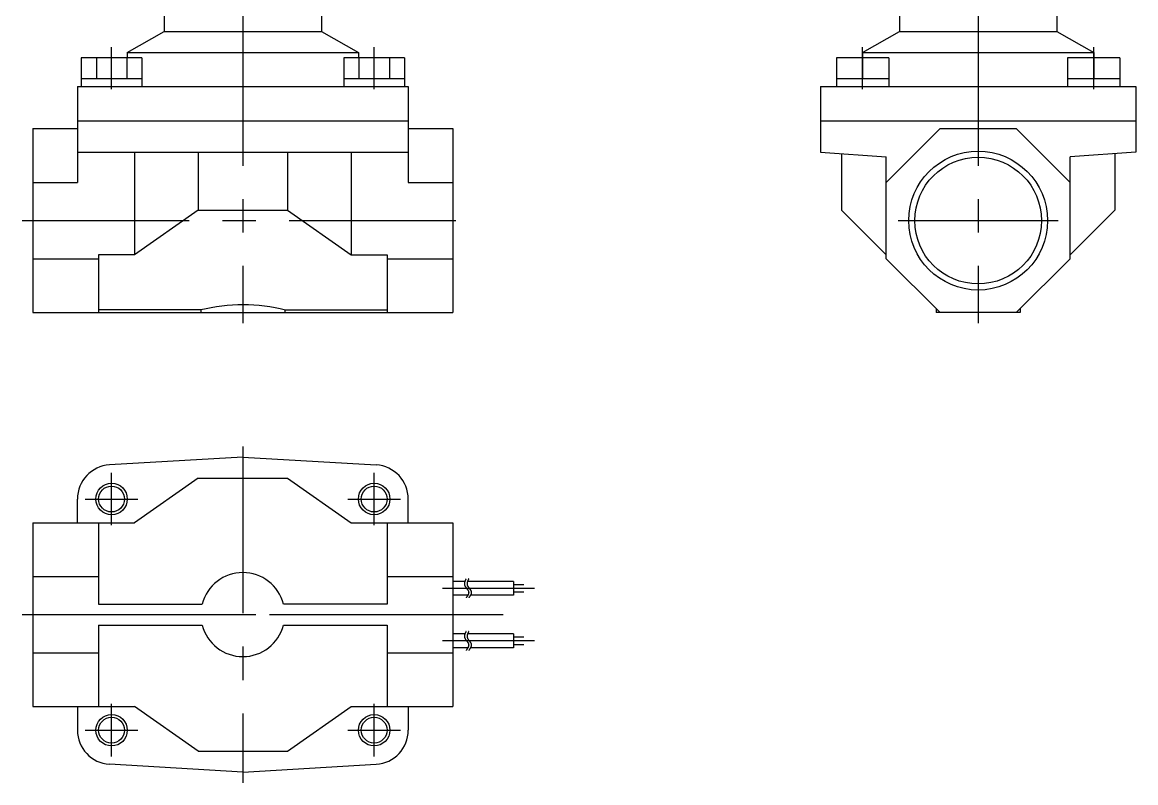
# Model space of a CAD drawing. Extents: x -310 to 30, y -114 to 187.
# Drawn here: x -182 to 30, y -107 to 37.8 of the extents above; entities that cross this region are included whole.
import ezdxf

# ---------------------------------------------------------------- set-up
doc = ezdxf.new("R2010")
doc.units = 0
doc.linetypes.add('CENTER', pattern=[50.8, 31.75, -6.35, 6.35, -6.35])
doc.layers.get('0').update_dxf_attribs({"linetype": 'CONTINUOUS'})
doc.layers.add('CENTER', color=1, linetype='CONTINUOUS')

msp = doc.modelspace()

# ---------------------------------------------------------------- linework, layer by layer
at = {"color": 7, "linetype": 'CONTINUOUS'}
for p, q in [((-155, 46.5), (-155, 36)), ((-125, 46.5), (-125, 36)), ((-15, 46.5), (-15, 36)), ((15, 46.5), (15, 36)), ((-162, 32), (-155, 36)), ((-155, 36), (-125, 36)), ((-125, 36), (-118, 32)), ((-22, 32), (-15, 36)), ((-15, 36), (15, 36)), ((15, 36), (22, 32)), ((-162, 32), (-118, 32)), ((-162, 32), (-162, 31)), ((-118, 32), (-118, 31)), ((-22, 32), (22, 32)), ((-22, 32), (-22, 31)), ((22, 32), (22, 31)), ((-159.23, 31), (-170.77, 31)), ((-170.77, 31), (-170.77, 25.5)), ((-167.89, 31), (-167.89, 27)), ((-162.11, 31), (-162.11, 27)), ((-159.23, 31), (-159.23, 25.5)), ((-109.23, 31), (-120.77, 31)), ((-120.77, 31), (-120.77, 25.5)), ((-117.89, 31), (-117.89, 27)), ((-112.11, 31), (-112.11, 27)), ((-109.23, 31), (-109.23, 25.5)), ((-17, 31), (-27, 31)), ((-27, 31), (-27, 25.5)), ((-22, 31), (-22, 27)), ((-17, 31), (-17, 25.5)), ((27, 31), (17, 31)), ((17, 31), (17, 25.5)), ((22, 31), (22, 27)), ((27, 31), (27, 25.5)), ((-171.5, 25.5), (-108.5, 25.5)), ((-171.5, 25.5), (-171.5, 7.25)), ((-159.23, 27), (-170.77, 27)), ((-109.23, 27), (-120.77, 27)), ((-108.5, 25.5), (-108.5, 7.25)), ((-30, 25.5), (30, 25.5)), ((-30, 25.5), (-30, 13)), ((-17, 27), (-27, 27)), ((27, 27), (17, 27)), ((30, 25.5), (30, 13)), ((-180, 17.5), (-180, -17.5)), ((-180, 17.5), (-171.5, 17.5)), ((-171.5, 19), (-108.5, 19)), ((-108.5, 17.5), (-100, 17.5)), ((-100, 17.5), (-100, -17.5)), ((-30, 19), (30, 19)), ((-17.5, 7.25), (-7.25, 17.5)), ((-7.25, 17.5), (7.25, 17.5)), ((7.25, 17.5), (17.5, 7.25)), ((-171.5, 13), (-108.5, 13)), ((-160.64, 13), (-160.64, -6.54)), ((-148.5, 13), (-148.5, 1.96)), ((-131.5, 13), (-131.5, 1.96)), ((-119.36, 13), (-119.36, -6.54)), ((-30, 13), (-17.5, 12.13)), ((-26, 12.72), (-26, 1.96)), ((30, 13), (17.5, 12.13)), ((26, 12.72), (26, 1.96)), ((-17.5, -7.25), (-17.5, 12.13)), ((17.5, -7.25), (17.5, 12.13)), ((-180, 7.25), (-171.5, 7.25)), ((-108.5, 7.25), (-100, 7.25)), ((-148.5, 1.96), (-160.64, -6.54)), ((-148.5, 1.96), (-131.5, 1.96)), ((-131.5, 1.96), (-119.36, -6.54)), ((-17.5, -6.54), (-26, 1.96)), ((17.5, -6.54), (26, 1.96)), ((-180, -7.25), (-167.5, -7.25)), ((-160.64, -6.54), (-167.5, -6.54)), ((-167.5, -6.54), (-167.5, -17.5)), ((-119.36, -6.54), (-112.5, -6.54)), ((-112.5, -6.54), (-112.5, -17.5)), ((-112.5, -7.25), (-100, -7.25)), ((-7.25, -17.5), (-17.5, -7.25)), ((17.5, -7.25), (7.25, -17.5)), ((-8, -16.75), (-8, -17.5)), ((8, -16.75), (8, -17.5)), ((-180, -17.5), (-100, -17.5)), ((-148, -17), (-167.5, -17)), ((-148, -17), (-148, -17.5)), ((-132, -17), (-112.5, -17)), ((-132, -17), (-132, -17.5)), ((8, -17.5), (-8, -17.5)), ((-140, -45), (-165.39, -46.51)), ((-140, -45), (-114.61, -46.51)), ((-148.5, -49), (-160.64, -57.5)), ((-148.5, -49), (-131.5, -49)), ((-131.5, -49), (-119.36, -57.5)), ((-171.5, -57.5), (-171.5, -53)), ((-108.5, -57.5), (-108.5, -53)), ((-180, -57.5), (-160.64, -57.5)), ((-180, -57.5), (-180, -92.5)), ((-167.5, -57.5), (-167.5, -73)), ((-119.36, -57.5), (-100, -57.5)), ((-112.5, -57.5), (-112.5, -73)), ((-100, -57.5), (-100, -92.5)), ((-180, -67.75), (-167.5, -67.75)), ((-112.5, -67.75), (-100, -67.75)), ((-97.73, -68.69), (-100, -68.69)), ((-88.5, -68.69), (-97.23, -68.69)), ((-88.5, -68.69), (-88.5, -71.31)), ((-88.5, -69.25), (-86.5, -69.25)), ((-97.17, -71.31), (-100, -71.31)), ((-88.5, -71.31), (-96.67, -71.31)), ((-86.5, -70.75), (-88.5, -70.75)), ((-167.5, -73), (-147.75, -73)), ((-112.5, -73), (-132.25, -73)), ((-167.5, -77), (-147.75, -77)), ((-167.5, -77), (-167.5, -92.5)), ((-132.25, -77), (-112.5, -77)), ((-112.5, -77), (-112.5, -92.5)), ((-97.73, -78.69), (-100, -78.69)), ((-88.5, -78.69), (-97.23, -78.69)), ((-88.5, -78.69), (-88.5, -81.31)), ((-88.5, -79.25), (-86.5, -79.25)), ((-180, -82.25), (-167.5, -82.25)), ((-112.5, -82.25), (-100, -82.25)), ((-97.17, -81.31), (-100, -81.31)), ((-88.5, -81.31), (-96.67, -81.31)), ((-86.5, -80.75), (-88.5, -80.75)), ((-180, -92.5), (-160.64, -92.5)), ((-171.5, -92.5), (-171.5, -97)), ((-148.5, -101), (-160.64, -92.5)), ((-131.5, -101), (-119.36, -92.5)), ((-119.36, -92.5), (-100, -92.5)), ((-108.5, -92.5), (-108.5, -97)), ((-148.5, -101), (-131.5, -101)), ((-140, -105), (-165.39, -103.49)), ((-140, -105), (-114.61, -103.49))]:
    msp.add_line(p, q, dxfattribs=at)
at = {"color": 3}
for points in [[(-97.5, -68.19, 0), (-97.51, -68.21, 0), (-97.52, -68.23, 0), (-97.53, -68.25, 0), (-97.54, -68.27, 0), (-97.55, -68.29, 0), (-97.56, -68.31, 0), (-97.57, -68.33, 0), (-97.58, -68.35, 0), (-97.59, -68.37, 0), (-97.6, -68.39, 0), (-97.61, -68.41, 0), (-97.62, -68.43, 0), (-97.63, -68.45, 0), (-97.64, -68.47, 0), (-97.65, -68.49, 0), (-97.66, -68.52, 0), (-97.67, -68.54, 0), (-97.68, -68.56, 0), (-97.68, -68.58, 0), (-97.69, -68.6, 0), (-97.7, -68.62, 0), (-97.71, -68.64, 0), (-97.72, -68.66, 0), (-97.72, -68.68, 0), (-97.73, -68.7, 0), (-97.74, -68.72, 0), (-97.75, -68.74, 0), (-97.75, -68.76, 0), (-97.76, -68.78, 0), (-97.77, -68.8, 0), (-97.77, -68.82, 0), (-97.78, -68.84, 0), (-97.78, -68.86, 0), (-97.79, -68.88, 0), (-97.79, -68.9, 0), (-97.8, -68.92, 0), (-97.8, -68.94, 0), (-97.8, -68.96, 0), (-97.81, -68.98, 0), (-97.81, -69, 0), (-97.81, -69.02, 0), (-97.82, -69.04, 0), (-97.82, -69.06, 0), (-97.82, -69.08, 0), (-97.82, -69.1, 0), (-97.82, -69.12, 0), (-97.82, -69.14, 0), (-97.82, -69.16, 0), (-97.82, -69.18, 0), (-97.82, -69.2, 0), (-97.82, -69.22, 0), (-97.81, -69.24, 0), (-97.81, -69.26, 0), (-97.81, -69.27, 0), (-97.81, -69.29, 0), (-97.8, -69.31, 0), (-97.8, -69.33, 0), (-97.79, -69.35, 0), (-97.79, -69.37, 0), (-97.78, -69.39, 0), (-97.77, -69.41, 0), (-97.77, -69.43, 0), (-97.76, -69.44, 0), (-97.75, -69.46, 0), (-97.74, -69.48, 0), (-97.73, -69.5, 0), (-97.72, -69.52, 0), (-97.72, -69.54, 0), (-97.71, -69.56, 0), (-97.7, -69.57, 0), (-97.69, -69.59, 0), (-97.67, -69.61, 0), (-97.66, -69.63, 0), (-97.65, -69.65, 0), (-97.64, -69.67, 0), (-97.63, -69.68, 0), (-97.62, -69.7, 0), (-97.6, -69.72, 0), (-97.59, -69.74, 0), (-97.58, -69.76, 0), (-97.57, -69.77, 0), (-97.55, -69.79, 0), (-97.54, -69.81, 0), (-97.53, -69.83, 0), (-97.51, -69.85, 0), (-97.5, -69.86, 0), (-97.49, -69.88, 0), (-97.47, -69.9, 0), (-97.46, -69.92, 0), (-97.45, -69.93, 0), (-97.43, -69.95, 0), (-97.42, -69.97, 0), (-97.4, -69.99, 0), (-97.39, -70.01, 0), (-97.38, -70.02, 0), (-97.36, -70.04, 0), (-97.35, -70.06, 0), (-97.33, -70.08, 0), (-97.32, -70.09, 0), (-97.31, -70.11, 0), (-97.29, -70.13, 0), (-97.28, -70.15, 0), (-97.27, -70.16, 0), (-97.25, -70.18, 0), (-97.24, -70.2, 0), (-97.23, -70.22, 0), (-97.22, -70.24, 0), (-97.2, -70.25, 0), (-97.19, -70.27, 0), (-97.18, -70.29, 0), (-97.17, -70.31, 0), (-97.16, -70.32, 0), (-97.15, -70.34, 0), (-97.14, -70.36, 0), (-97.13, -70.38, 0), (-97.12, -70.4, 0), (-97.11, -70.41, 0), (-97.1, -70.43, 0), (-97.09, -70.45, 0), (-97.08, -70.47, 0), (-97.07, -70.49, 0), (-97.06, -70.5, 0), (-97.06, -70.52, 0), (-97.05, -70.54, 0), (-97.04, -70.56, 0), (-97.04, -70.58, 0), (-97.03, -70.59, 0), (-97.03, -70.61, 0), (-97.02, -70.63, 0), (-97.02, -70.65, 0), (-97.01, -70.67, 0), (-97.01, -70.69, 0), (-97.01, -70.7, 0), (-97.01, -70.72, 0), (-97, -70.74, 0), (-97, -70.76, 0), (-97, -70.78, 0), (-97, -70.8, 0), (-97, -70.81, 0), (-97.01, -70.83, 0), (-97.01, -70.85, 0), (-97.01, -70.87, 0), (-97.01, -70.89, 0), (-97.02, -70.91, 0), (-97.02, -70.93, 0), (-97.02, -70.95, 0), (-97.03, -70.96, 0), (-97.03, -70.98, 0), (-97.04, -71, 0), (-97.04, -71.02, 0), (-97.05, -71.04, 0), (-97.06, -71.06, 0), (-97.06, -71.08, 0), (-97.07, -71.1, 0), (-97.08, -71.12, 0), (-97.08, -71.14, 0), (-97.09, -71.15, 0), (-97.1, -71.17, 0), (-97.11, -71.19, 0), (-97.12, -71.21, 0), (-97.13, -71.23, 0), (-97.14, -71.25, 0), (-97.15, -71.27, 0), (-97.16, -71.29, 0), (-97.17, -71.31, 0), (-97.18, -71.33, 0), (-97.19, -71.35, 0), (-97.2, -71.37, 0), (-97.21, -71.39, 0), (-97.22, -71.41, 0), (-97.24, -71.42, 0), (-97.25, -71.44, 0), (-97.26, -71.46, 0), (-97.27, -71.48, 0), (-97.29, -71.5, 0), (-97.3, -71.52, 0), (-97.31, -71.54, 0), (-97.32, -71.56, 0), (-97.34, -71.58, 0), (-97.35, -71.6, 0), (-97.36, -71.62, 0), (-97.38, -71.64, 0), (-97.39, -71.66, 0), (-97.4, -71.68, 0), (-97.42, -71.7, 0), (-97.43, -71.72, 0), (-97.44, -71.74, 0), (-97.46, -71.76, 0), (-97.47, -71.78, 0), (-97.49, -71.8, 0), (-97.5, -71.81, 0)], [(-97, -68.19, 0), (-97.01, -68.21, 0), (-97.02, -68.23, 0), (-97.03, -68.25, 0), (-97.04, -68.27, 0), (-97.05, -68.29, 0), (-97.06, -68.31, 0), (-97.07, -68.33, 0), (-97.08, -68.35, 0), (-97.09, -68.37, 0), (-97.1, -68.39, 0), (-97.11, -68.41, 0), (-97.12, -68.43, 0), (-97.13, -68.45, 0), (-97.14, -68.47, 0), (-97.15, -68.49, 0), (-97.16, -68.52, 0), (-97.17, -68.54, 0), (-97.18, -68.56, 0), (-97.18, -68.58, 0), (-97.19, -68.6, 0), (-97.2, -68.62, 0), (-97.21, -68.64, 0), (-97.22, -68.66, 0), (-97.22, -68.68, 0), (-97.23, -68.7, 0), (-97.24, -68.72, 0), (-97.25, -68.74, 0), (-97.25, -68.76, 0), (-97.26, -68.78, 0), (-97.27, -68.8, 0), (-97.27, -68.82, 0), (-97.28, -68.84, 0), (-97.28, -68.86, 0), (-97.29, -68.88, 0), (-97.29, -68.9, 0), (-97.3, -68.92, 0), (-97.3, -68.94, 0), (-97.3, -68.96, 0), (-97.31, -68.98, 0), (-97.31, -69, 0), (-97.31, -69.02, 0), (-97.32, -69.04, 0), (-97.32, -69.06, 0), (-97.32, -69.08, 0), (-97.32, -69.1, 0), (-97.32, -69.12, 0), (-97.32, -69.14, 0), (-97.32, -69.16, 0), (-97.32, -69.18, 0), (-97.32, -69.2, 0), (-97.32, -69.22, 0), (-97.31, -69.24, 0), (-97.31, -69.26, 0), (-97.31, -69.27, 0), (-97.31, -69.29, 0), (-97.3, -69.31, 0), (-97.3, -69.33, 0), (-97.29, -69.35, 0), (-97.29, -69.37, 0), (-97.28, -69.39, 0), (-97.27, -69.41, 0), (-97.27, -69.43, 0), (-97.26, -69.44, 0), (-97.25, -69.46, 0), (-97.24, -69.48, 0), (-97.23, -69.5, 0), (-97.22, -69.52, 0), (-97.22, -69.54, 0), (-97.21, -69.56, 0), (-97.2, -69.57, 0), (-97.19, -69.59, 0), (-97.17, -69.61, 0), (-97.16, -69.63, 0), (-97.15, -69.65, 0), (-97.14, -69.67, 0), (-97.13, -69.68, 0), (-97.12, -69.7, 0), (-97.1, -69.72, 0), (-97.09, -69.74, 0), (-97.08, -69.76, 0), (-97.07, -69.77, 0), (-97.05, -69.79, 0), (-97.04, -69.81, 0), (-97.03, -69.83, 0), (-97.01, -69.85, 0), (-97, -69.86, 0), (-96.99, -69.88, 0), (-96.97, -69.9, 0), (-96.96, -69.92, 0), (-96.95, -69.93, 0), (-96.93, -69.95, 0), (-96.92, -69.97, 0), (-96.9, -69.99, 0), (-96.89, -70.01, 0), (-96.88, -70.02, 0), (-96.86, -70.04, 0), (-96.85, -70.06, 0), (-96.83, -70.08, 0), (-96.82, -70.09, 0), (-96.81, -70.11, 0), (-96.79, -70.13, 0), (-96.78, -70.15, 0), (-96.77, -70.16, 0), (-96.75, -70.18, 0), (-96.74, -70.2, 0), (-96.73, -70.22, 0), (-96.72, -70.24, 0), (-96.7, -70.25, 0), (-96.69, -70.27, 0), (-96.68, -70.29, 0), (-96.67, -70.31, 0), (-96.66, -70.32, 0), (-96.65, -70.34, 0), (-96.64, -70.36, 0), (-96.63, -70.38, 0), (-96.62, -70.4, 0), (-96.61, -70.41, 0), (-96.6, -70.43, 0), (-96.59, -70.45, 0), (-96.58, -70.47, 0), (-96.57, -70.49, 0), (-96.56, -70.5, 0), (-96.56, -70.52, 0), (-96.55, -70.54, 0), (-96.54, -70.56, 0), (-96.54, -70.58, 0), (-96.53, -70.59, 0), (-96.53, -70.61, 0), (-96.52, -70.63, 0), (-96.52, -70.65, 0), (-96.51, -70.67, 0), (-96.51, -70.69, 0), (-96.51, -70.7, 0), (-96.51, -70.72, 0), (-96.5, -70.74, 0), (-96.5, -70.76, 0), (-96.5, -70.78, 0), (-96.5, -70.8, 0), (-96.5, -70.81, 0), (-96.51, -70.83, 0), (-96.51, -70.85, 0), (-96.51, -70.87, 0), (-96.51, -70.89, 0), (-96.52, -70.91, 0), (-96.52, -70.93, 0), (-96.52, -70.95, 0), (-96.53, -70.96, 0), (-96.53, -70.98, 0), (-96.54, -71, 0), (-96.54, -71.02, 0), (-96.55, -71.04, 0), (-96.56, -71.06, 0), (-96.56, -71.08, 0), (-96.57, -71.1, 0), (-96.58, -71.12, 0), (-96.58, -71.14, 0), (-96.59, -71.15, 0), (-96.6, -71.17, 0), (-96.61, -71.19, 0), (-96.62, -71.21, 0), (-96.63, -71.23, 0), (-96.64, -71.25, 0), (-96.65, -71.27, 0), (-96.66, -71.29, 0), (-96.67, -71.31, 0), (-96.68, -71.33, 0), (-96.69, -71.35, 0), (-96.7, -71.37, 0), (-96.71, -71.39, 0), (-96.72, -71.41, 0), (-96.74, -71.42, 0), (-96.75, -71.44, 0), (-96.76, -71.46, 0), (-96.77, -71.48, 0), (-96.79, -71.5, 0), (-96.8, -71.52, 0), (-96.81, -71.54, 0), (-96.82, -71.56, 0), (-96.84, -71.58, 0), (-96.85, -71.6, 0), (-96.86, -71.62, 0), (-96.88, -71.64, 0), (-96.89, -71.66, 0), (-96.9, -71.68, 0), (-96.92, -71.7, 0), (-96.93, -71.72, 0), (-96.94, -71.74, 0), (-96.96, -71.76, 0), (-96.97, -71.78, 0), (-96.99, -71.8, 0), (-97, -71.81, 0)], [(-97.5, -78.19, 0), (-97.51, -78.21, 0), (-97.52, -78.23, 0), (-97.53, -78.25, 0), (-97.54, -78.27, 0), (-97.55, -78.29, 0), (-97.56, -78.31, 0), (-97.57, -78.33, 0), (-97.58, -78.35, 0), (-97.59, -78.37, 0), (-97.6, -78.39, 0), (-97.61, -78.41, 0), (-97.62, -78.43, 0), (-97.63, -78.45, 0), (-97.64, -78.47, 0), (-97.65, -78.49, 0), (-97.66, -78.52, 0), (-97.67, -78.54, 0), (-97.68, -78.56, 0), (-97.68, -78.58, 0), (-97.69, -78.6, 0), (-97.7, -78.62, 0), (-97.71, -78.64, 0), (-97.72, -78.66, 0), (-97.72, -78.68, 0), (-97.73, -78.7, 0), (-97.74, -78.72, 0), (-97.75, -78.74, 0), (-97.75, -78.76, 0), (-97.76, -78.78, 0), (-97.77, -78.8, 0), (-97.77, -78.82, 0), (-97.78, -78.84, 0), (-97.78, -78.86, 0), (-97.79, -78.88, 0), (-97.79, -78.9, 0), (-97.8, -78.92, 0), (-97.8, -78.94, 0), (-97.8, -78.96, 0), (-97.81, -78.98, 0), (-97.81, -79, 0), (-97.81, -79.02, 0), (-97.82, -79.04, 0), (-97.82, -79.06, 0), (-97.82, -79.08, 0), (-97.82, -79.1, 0), (-97.82, -79.12, 0), (-97.82, -79.14, 0), (-97.82, -79.16, 0), (-97.82, -79.18, 0), (-97.82, -79.2, 0), (-97.82, -79.22, 0), (-97.81, -79.24, 0), (-97.81, -79.26, 0), (-97.81, -79.27, 0), (-97.81, -79.29, 0), (-97.8, -79.31, 0), (-97.8, -79.33, 0), (-97.79, -79.35, 0), (-97.79, -79.37, 0), (-97.78, -79.39, 0), (-97.77, -79.41, 0), (-97.77, -79.43, 0), (-97.76, -79.44, 0), (-97.75, -79.46, 0), (-97.74, -79.48, 0), (-97.73, -79.5, 0), (-97.72, -79.52, 0), (-97.72, -79.54, 0), (-97.71, -79.56, 0), (-97.7, -79.57, 0), (-97.69, -79.59, 0), (-97.67, -79.61, 0), (-97.66, -79.63, 0), (-97.65, -79.65, 0), (-97.64, -79.67, 0), (-97.63, -79.68, 0), (-97.62, -79.7, 0), (-97.6, -79.72, 0), (-97.59, -79.74, 0), (-97.58, -79.76, 0), (-97.57, -79.77, 0), (-97.55, -79.79, 0), (-97.54, -79.81, 0), (-97.53, -79.83, 0), (-97.51, -79.85, 0), (-97.5, -79.86, 0), (-97.49, -79.88, 0), (-97.47, -79.9, 0), (-97.46, -79.92, 0), (-97.45, -79.93, 0), (-97.43, -79.95, 0), (-97.42, -79.97, 0), (-97.4, -79.99, 0), (-97.39, -80.01, 0), (-97.38, -80.02, 0), (-97.36, -80.04, 0), (-97.35, -80.06, 0), (-97.33, -80.08, 0), (-97.32, -80.09, 0), (-97.31, -80.11, 0), (-97.29, -80.13, 0), (-97.28, -80.15, 0), (-97.27, -80.16, 0), (-97.25, -80.18, 0), (-97.24, -80.2, 0), (-97.23, -80.22, 0), (-97.22, -80.24, 0), (-97.2, -80.25, 0), (-97.19, -80.27, 0), (-97.18, -80.29, 0), (-97.17, -80.31, 0), (-97.16, -80.32, 0), (-97.15, -80.34, 0), (-97.14, -80.36, 0), (-97.13, -80.38, 0), (-97.12, -80.4, 0), (-97.11, -80.41, 0), (-97.1, -80.43, 0), (-97.09, -80.45, 0), (-97.08, -80.47, 0), (-97.07, -80.49, 0), (-97.06, -80.5, 0), (-97.06, -80.52, 0), (-97.05, -80.54, 0), (-97.04, -80.56, 0), (-97.04, -80.58, 0), (-97.03, -80.59, 0), (-97.03, -80.61, 0), (-97.02, -80.63, 0), (-97.02, -80.65, 0), (-97.01, -80.67, 0), (-97.01, -80.69, 0), (-97.01, -80.7, 0), (-97.01, -80.72, 0), (-97, -80.74, 0), (-97, -80.76, 0), (-97, -80.78, 0), (-97, -80.8, 0), (-97, -80.81, 0), (-97.01, -80.83, 0), (-97.01, -80.85, 0), (-97.01, -80.87, 0), (-97.01, -80.89, 0), (-97.02, -80.91, 0), (-97.02, -80.93, 0), (-97.02, -80.95, 0), (-97.03, -80.96, 0), (-97.03, -80.98, 0), (-97.04, -81, 0), (-97.04, -81.02, 0), (-97.05, -81.04, 0), (-97.06, -81.06, 0), (-97.06, -81.08, 0), (-97.07, -81.1, 0), (-97.08, -81.12, 0), (-97.08, -81.14, 0), (-97.09, -81.15, 0), (-97.1, -81.17, 0), (-97.11, -81.19, 0), (-97.12, -81.21, 0), (-97.13, -81.23, 0), (-97.14, -81.25, 0), (-97.15, -81.27, 0), (-97.16, -81.29, 0), (-97.17, -81.31, 0), (-97.18, -81.33, 0), (-97.19, -81.35, 0), (-97.2, -81.37, 0), (-97.21, -81.39, 0), (-97.22, -81.41, 0), (-97.24, -81.42, 0), (-97.25, -81.44, 0), (-97.26, -81.46, 0), (-97.27, -81.48, 0), (-97.29, -81.5, 0), (-97.3, -81.52, 0), (-97.31, -81.54, 0), (-97.32, -81.56, 0), (-97.34, -81.58, 0), (-97.35, -81.6, 0), (-97.36, -81.62, 0), (-97.38, -81.64, 0), (-97.39, -81.66, 0), (-97.4, -81.68, 0), (-97.42, -81.7, 0), (-97.43, -81.72, 0), (-97.44, -81.74, 0), (-97.46, -81.76, 0), (-97.47, -81.78, 0), (-97.49, -81.8, 0), (-97.5, -81.81, 0)], [(-97, -78.19, 0), (-97.01, -78.21, 0), (-97.02, -78.23, 0), (-97.03, -78.25, 0), (-97.04, -78.27, 0), (-97.05, -78.29, 0), (-97.06, -78.31, 0), (-97.07, -78.33, 0), (-97.08, -78.35, 0), (-97.09, -78.37, 0), (-97.1, -78.39, 0), (-97.11, -78.41, 0), (-97.12, -78.43, 0), (-97.13, -78.45, 0), (-97.14, -78.47, 0), (-97.15, -78.49, 0), (-97.16, -78.52, 0), (-97.17, -78.54, 0), (-97.18, -78.56, 0), (-97.18, -78.58, 0), (-97.19, -78.6, 0), (-97.2, -78.62, 0), (-97.21, -78.64, 0), (-97.22, -78.66, 0), (-97.22, -78.68, 0), (-97.23, -78.7, 0), (-97.24, -78.72, 0), (-97.25, -78.74, 0), (-97.25, -78.76, 0), (-97.26, -78.78, 0), (-97.27, -78.8, 0), (-97.27, -78.82, 0), (-97.28, -78.84, 0), (-97.28, -78.86, 0), (-97.29, -78.88, 0), (-97.29, -78.9, 0), (-97.3, -78.92, 0), (-97.3, -78.94, 0), (-97.3, -78.96, 0), (-97.31, -78.98, 0), (-97.31, -79, 0), (-97.31, -79.02, 0), (-97.32, -79.04, 0), (-97.32, -79.06, 0), (-97.32, -79.08, 0), (-97.32, -79.1, 0), (-97.32, -79.12, 0), (-97.32, -79.14, 0), (-97.32, -79.16, 0), (-97.32, -79.18, 0), (-97.32, -79.2, 0), (-97.32, -79.22, 0), (-97.31, -79.24, 0), (-97.31, -79.26, 0), (-97.31, -79.27, 0), (-97.31, -79.29, 0), (-97.3, -79.31, 0), (-97.3, -79.33, 0), (-97.29, -79.35, 0), (-97.29, -79.37, 0), (-97.28, -79.39, 0), (-97.27, -79.41, 0), (-97.27, -79.43, 0), (-97.26, -79.44, 0), (-97.25, -79.46, 0), (-97.24, -79.48, 0), (-97.23, -79.5, 0), (-97.22, -79.52, 0), (-97.22, -79.54, 0), (-97.21, -79.56, 0), (-97.2, -79.57, 0), (-97.19, -79.59, 0), (-97.17, -79.61, 0), (-97.16, -79.63, 0), (-97.15, -79.65, 0), (-97.14, -79.67, 0), (-97.13, -79.68, 0), (-97.12, -79.7, 0), (-97.1, -79.72, 0), (-97.09, -79.74, 0), (-97.08, -79.76, 0), (-97.07, -79.77, 0), (-97.05, -79.79, 0), (-97.04, -79.81, 0), (-97.03, -79.83, 0), (-97.01, -79.85, 0), (-97, -79.86, 0), (-96.99, -79.88, 0), (-96.97, -79.9, 0), (-96.96, -79.92, 0), (-96.95, -79.93, 0), (-96.93, -79.95, 0), (-96.92, -79.97, 0), (-96.9, -79.99, 0), (-96.89, -80.01, 0), (-96.88, -80.02, 0), (-96.86, -80.04, 0), (-96.85, -80.06, 0), (-96.83, -80.08, 0), (-96.82, -80.09, 0), (-96.81, -80.11, 0), (-96.79, -80.13, 0), (-96.78, -80.15, 0), (-96.77, -80.16, 0), (-96.75, -80.18, 0), (-96.74, -80.2, 0), (-96.73, -80.22, 0), (-96.72, -80.24, 0), (-96.7, -80.25, 0), (-96.69, -80.27, 0), (-96.68, -80.29, 0), (-96.67, -80.31, 0), (-96.66, -80.32, 0), (-96.65, -80.34, 0), (-96.64, -80.36, 0), (-96.63, -80.38, 0), (-96.62, -80.4, 0), (-96.61, -80.41, 0), (-96.6, -80.43, 0), (-96.59, -80.45, 0), (-96.58, -80.47, 0), (-96.57, -80.49, 0), (-96.56, -80.5, 0), (-96.56, -80.52, 0), (-96.55, -80.54, 0), (-96.54, -80.56, 0), (-96.54, -80.58, 0), (-96.53, -80.59, 0), (-96.53, -80.61, 0), (-96.52, -80.63, 0), (-96.52, -80.65, 0), (-96.51, -80.67, 0), (-96.51, -80.69, 0), (-96.51, -80.7, 0), (-96.51, -80.72, 0), (-96.5, -80.74, 0), (-96.5, -80.76, 0), (-96.5, -80.78, 0), (-96.5, -80.8, 0), (-96.5, -80.81, 0), (-96.51, -80.83, 0), (-96.51, -80.85, 0), (-96.51, -80.87, 0), (-96.51, -80.89, 0), (-96.52, -80.91, 0), (-96.52, -80.93, 0), (-96.52, -80.95, 0), (-96.53, -80.96, 0), (-96.53, -80.98, 0), (-96.54, -81, 0), (-96.54, -81.02, 0), (-96.55, -81.04, 0), (-96.56, -81.06, 0), (-96.56, -81.08, 0), (-96.57, -81.1, 0), (-96.58, -81.12, 0), (-96.58, -81.14, 0), (-96.59, -81.15, 0), (-96.6, -81.17, 0), (-96.61, -81.19, 0), (-96.62, -81.21, 0), (-96.63, -81.23, 0), (-96.64, -81.25, 0), (-96.65, -81.27, 0), (-96.66, -81.29, 0), (-96.67, -81.31, 0), (-96.68, -81.33, 0), (-96.69, -81.35, 0), (-96.7, -81.37, 0), (-96.71, -81.39, 0), (-96.72, -81.41, 0), (-96.74, -81.42, 0), (-96.75, -81.44, 0), (-96.76, -81.46, 0), (-96.77, -81.48, 0), (-96.79, -81.5, 0), (-96.8, -81.52, 0), (-96.81, -81.54, 0), (-96.82, -81.56, 0), (-96.84, -81.58, 0), (-96.85, -81.6, 0), (-96.86, -81.62, 0), (-96.88, -81.64, 0), (-96.89, -81.66, 0), (-96.9, -81.68, 0), (-96.92, -81.7, 0), (-96.93, -81.72, 0), (-96.94, -81.74, 0), (-96.96, -81.76, 0), (-96.97, -81.78, 0), (-96.99, -81.8, 0), (-97, -81.81, 0)]]:
    msp.add_polyline3d(points, dxfattribs=at)
at = {"color": 3, "linetype": 'CONTINUOUS'}
for centre, radius in [((0, 0), 13.22), ((-165, -53), 3), ((-115, -53), 3), ((-165, -97), 3), ((-115, -97), 3)]:
    msp.add_circle(centre, radius, dxfattribs=at)
at = {"color": 7, "linetype": 'CONTINUOUS'}
for centre, radius in [((0, 0), 12.06), ((-165, -53), 2.46), ((-115, -53), 2.46), ((-165, -97), 2.46), ((-115, -97), 2.46)]:
    msp.add_circle(centre, radius, dxfattribs=at)
for centre, radius, start, end in [((-140, -49.91), 33.87, 76.1348, 103.6626), ((-165, -53), 6.5, 93.4073, 180), ((-115, -53), 6.5, 359.9999, 86.5926), ((-140, -75), 8, 14.4775, 165.5225), ((-140, -75), 8, 194.4775, 345.5225), ((-165, -97), 6.5, 180, 266.5926), ((-115, -97), 6.5, 273.4074, 0)]:
    msp.add_arc(centre, radius, start, end, dxfattribs=at)
at = {"layer": 'CENTER', "color": 1, "linetype": 'CENTER'}
for p, q in [((-140, 93), (-140, -19.5)), ((0, 93), (0, -19.5)), ((-165, 25), (-165, 33)), ((-115, 25), (-115, 33)), ((-22, 25), (-22, 33)), ((22, 25), (22, 33)), ((-182, 0), (-98, 0)), ((-15.22, 0), (15.22, 0)), ((-140, -43), (-140, -107)), ((-165, -58), (-165, -48)), ((-115, -58), (-115, -48)), ((-170, -53), (-160, -53)), ((-120, -53), (-110, -53)), ((-84.5, -70), (-102, -70)), ((-182, -75), (-92.88, -75)), ((-173, -75), (-84.5, -75)), ((-84.5, -80), (-102, -80)), ((-165, -102), (-165, -92)), ((-115, -102), (-115, -92)), ((-170, -97), (-160, -97)), ((-120, -97), (-110, -97))]:
    msp.add_line(p, q, dxfattribs=at)

doc.saveas('drawing.dxf')
